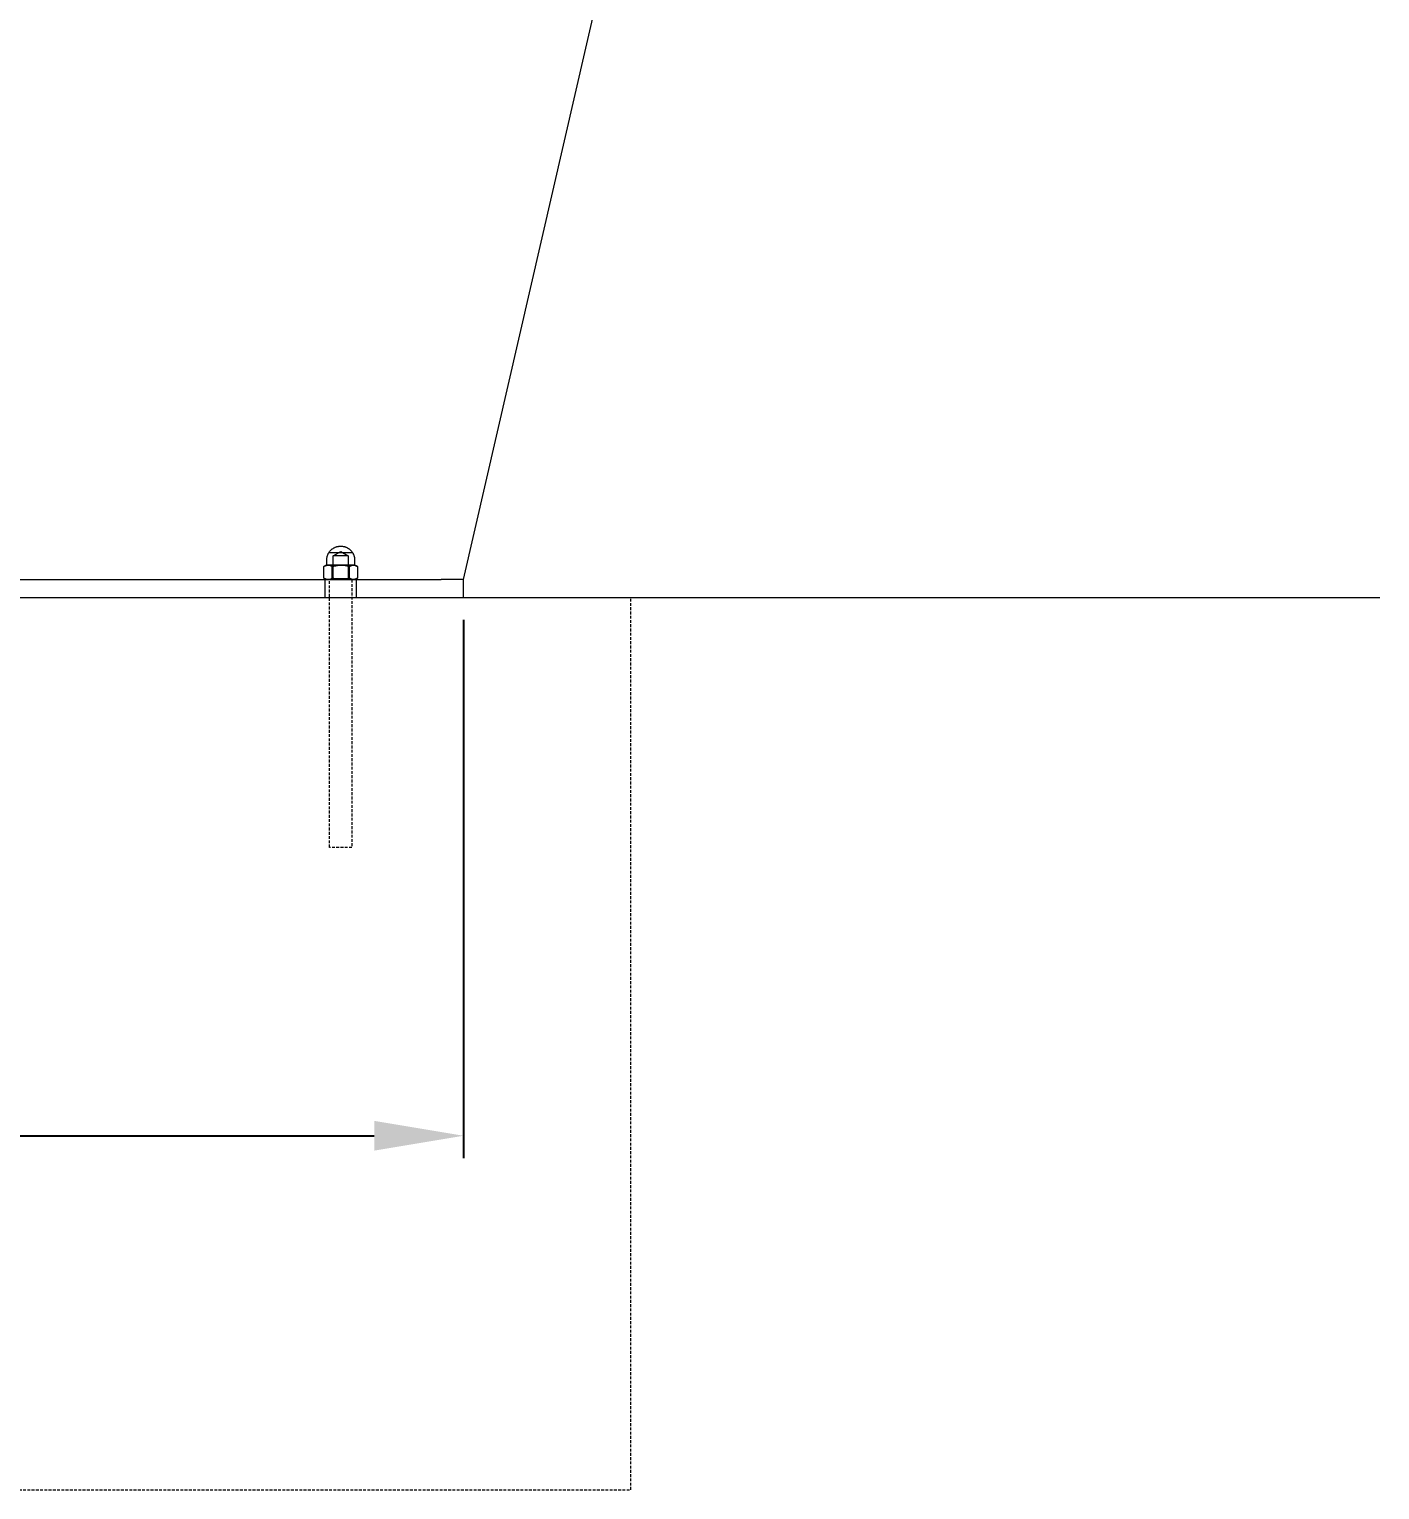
# Model space of a CAD drawing. Header units: millimetres. Extents: x -507 to 4570, y -12 to 3479.
# Drawn here: x 3965 to 4570, y 2170 to 2825 of the extents above; entities that cross this region are included whole.
import ezdxf

# ---------------------------------------------------------------- set-up
doc = ezdxf.new("R2010")
doc.units = ezdxf.units.MM
doc.linetypes.add('HIDDEN', pattern=[1.905, 1.27, -0.635])
for name, color, linetype, lineweight in [('ZANO_R', 7, 'Continuous', 0), ('ZANO_R_przerywana', 7, 'HIDDEN', 0), ('ZANO_W', 1, 'Continuous', 0)]:
    doc.layers.add(name, color=color, linetype=linetype, lineweight=lineweight)
doc.styles.add('Arial', font='arial.ttf')
doc.styles.get("Standard").update_dxf_attribs({"font": 'ARIALUNI.TTF'})
doc.dimstyles.new('pl i ang', dxfattribs={"dimtxt": 50, "dimasz": 50, "dimexe": 1.25, "dimexo": 0.625, "dimgap": 10, "dimtad": 1, "dimtoh": 1, "dimtxsty": 'Standard', "dimcen": 2.5, "dimclrd": 1, "dimclre": 1, "dimclrt": 1, "dimadec": 0, "dimazin": 0, "dimtfac": 1, "dimtmove": 0, "dimatfit": 3, "dimfxl": 1, "dimarcsym": 1})

# ---------------------------------------------------------------- blocks, each defined once
blk = doc.blocks.new('*D457')
at = {"layer": 'ZANO_W', "color": 1, "lineweight": -2}
for p, q in [((2735.29, 2559.82), (2735.29, 2318.52)), ((4159.29, 2559.82), (4159.29, 2318.52)), ((2775.29, 2328.52), (4119.29, 2328.52))]:
    blk.add_line(p, q, dxfattribs=at)
at = {"layer": 'ZANO_W', "color": 1}
for points in [[(2775.29, 2335.19), (2775.29, 2321.85), (2735.29, 2328.52)], [(4119.29, 2321.85), (4119.29, 2335.19), (4159.29, 2328.52)]]:
    blk.add_solid(points, dxfattribs=at)
at = {"layer": 'ZANO_W', "color": 1, "insert": (3447.29, 2358.6), "char_height": 40, "attachment_point": 5, "style": 'Arial'}
blk.add_mtext('1424', dxfattribs=at)

msp = doc.modelspace()

# ---------------------------------------------------------------- linework, layer by layer
at = {"layer": 'ZANO_R'}
for p, q in [((4159.29, 2577.82), (4342.29, 3372.93)), ((4102.81, 2592.65), (4103.02, 2592.69)), ((4103.02, 2592.69), (4103.23, 2592.73)), ((4103.23, 2592.73), (4103.44, 2592.77)), ((4103.44, 2592.77), (4103.65, 2592.79)), ((4103.65, 2592.79), (4103.86, 2592.81)), ((4103.86, 2592.81), (4104.07, 2592.82)), ((4104.07, 2592.82), (4104.29, 2592.82)), ((4104.29, 2592.82), (4104.5, 2592.82)), ((4104.5, 2592.82), (4104.71, 2592.81)), ((4104.71, 2592.81), (4104.93, 2592.79)), ((4104.93, 2592.79), (4105.14, 2592.77)), ((4105.14, 2592.77), (4105.35, 2592.73)), ((4105.35, 2592.73), (4105.56, 2592.69)), ((4105.56, 2592.69), (4105.77, 2592.65)), ((4098.04, 2586.79), (4098.05, 2587)), ((4098.04, 2586.57), (4098.04, 2586.79)), ((4098.04, 2584.44), (4098.04, 2586.57)), ((4098.05, 2587), (4098.07, 2587.21)), ((4098.07, 2587.21), (4098.1, 2587.43)), ((4098.1, 2587.43), (4098.13, 2587.64)), ((4098.13, 2587.64), (4098.17, 2587.85)), ((4098.17, 2587.85), (4098.21, 2588.05)), ((4098.21, 2588.05), (4098.27, 2588.26)), ((4098.27, 2588.26), (4098.33, 2588.47)), ((4098.33, 2588.47), (4098.4, 2588.67)), ((4098.4, 2588.67), (4098.47, 2588.87)), ((4098.47, 2588.87), (4098.55, 2589.06)), ((4098.55, 2589.06), (4098.64, 2589.26)), ((4098.64, 2589.26), (4098.74, 2589.45)), ((4098.74, 2589.45), (4098.84, 2589.64)), ((4098.84, 2589.64), (4098.95, 2589.82)), ((4098.95, 2589.82), (4099.06, 2590)), ((4099.06, 2590), (4099.18, 2590.18)), ((4099.18, 2590.18), (4099.31, 2590.35)), ((4099.29, 2590), (4099.29, 2590)), ((4099.29, 2590), (4099.29, 2590)), ((4099.29, 2590), (4099.29, 2590)), ((4099.29, 2590), (4099.29, 2590)), ((4099.29, 2590), (4099.29, 2590)), ((4099.29, 2590), (4099.29, 2590)), ((4099.29, 2590), (4099.29, 2590)), ((4099.29, 2590), (4099.31, 2590)), ((4099.31, 2590.35), (4099.44, 2590.52)), ((4099.31, 2590), (4099.39, 2590)), ((4099.39, 2590), (4109.29, 2590)), ((4099.44, 2590.52), (4099.58, 2590.68)), ((4099.58, 2590.68), (4099.72, 2590.84)), ((4099.72, 2590.84), (4099.87, 2590.99)), ((4099.87, 2590.99), (4100.02, 2591.14)), ((4100.02, 2591.14), (4100.18, 2591.29)), ((4100.18, 2591.29), (4100.34, 2591.42)), ((4100.34, 2591.42), (4100.51, 2591.55)), ((4100.51, 2591.55), (4100.68, 2591.68)), ((4100.68, 2591.68), (4100.86, 2591.8)), ((4100.86, 2591.8), (4101.04, 2591.91)), ((4100.89, 2588.42), (4104.29, 2590.47)), ((4101.41, 2588.42), (4100.89, 2588.42)), ((4100.89, 2578.27), (4100.89, 2588.42)), ((4101.04, 2591.91), (4101.22, 2592.02)), ((4101.22, 2592.02), (4101.41, 2592.12)), ((4101.41, 2592.12), (4101.6, 2592.22)), ((4107.69, 2588.42), (4101.41, 2588.42)), ((4101.6, 2592.22), (4101.8, 2592.31)), ((4101.8, 2592.31), (4101.99, 2592.39)), ((4101.99, 2592.39), (4102.19, 2592.46)), ((4102.19, 2592.46), (4102.4, 2592.53)), ((4102.4, 2592.53), (4102.6, 2592.59)), ((4102.6, 2592.59), (4102.81, 2592.65)), ((4104.29, 2590.47), (4107.69, 2588.42)), ((4105.77, 2592.65), (4105.97, 2592.59)), ((4105.97, 2592.59), (4106.18, 2592.53)), ((4106.18, 2592.53), (4106.38, 2592.46)), ((4106.38, 2592.46), (4106.58, 2592.39)), ((4106.58, 2592.39), (4106.78, 2592.31)), ((4106.78, 2592.31), (4106.97, 2592.22)), ((4106.97, 2592.22), (4107.16, 2592.12)), ((4107.16, 2592.12), (4107.35, 2592.02)), ((4107.35, 2592.02), (4107.53, 2591.91)), ((4107.53, 2591.91), (4107.72, 2591.8)), ((4107.69, 2588.42), (4107.69, 2588.42)), ((4107.69, 2588.42), (4107.69, 2588.42)), ((4107.69, 2588.42), (4107.69, 2578.27)), ((4107.72, 2591.8), (4107.89, 2591.68)), ((4107.89, 2591.68), (4108.06, 2591.55)), ((4108.06, 2591.55), (4108.23, 2591.42)), ((4108.23, 2591.42), (4108.39, 2591.29)), ((4108.39, 2591.29), (4108.55, 2591.14)), ((4108.55, 2591.14), (4108.71, 2590.99)), ((4108.71, 2590.99), (4108.86, 2590.84)), ((4108.86, 2590.84), (4109, 2590.68)), ((4109, 2590.68), (4109.14, 2590.52)), ((4109.14, 2590.52), (4109.27, 2590.35)), ((4109.27, 2590.35), (4109.39, 2590.18)), ((4109.39, 2590.18), (4109.51, 2590)), ((4109.51, 2590), (4109.63, 2589.82)), ((4109.63, 2589.82), (4109.74, 2589.64)), ((4109.74, 2589.64), (4109.84, 2589.45)), ((4109.84, 2589.45), (4109.93, 2589.26)), ((4109.93, 2589.26), (4110.02, 2589.06)), ((4110.02, 2589.06), (4110.1, 2588.87)), ((4110.1, 2588.87), (4110.18, 2588.67)), ((4110.18, 2588.67), (4110.24, 2588.47)), ((4110.24, 2588.47), (4110.31, 2588.26)), ((4110.31, 2588.26), (4110.36, 2588.05)), ((4110.36, 2588.05), (4110.41, 2587.85)), ((4110.41, 2587.85), (4110.45, 2587.64)), ((4110.45, 2587.64), (4110.48, 2587.43)), ((4110.48, 2587.43), (4110.5, 2587.21)), ((4110.5, 2587.21), (4110.52, 2587)), ((4110.52, 2587), (4110.53, 2586.79)), ((4110.53, 2586.79), (4110.54, 2586.57)), ((4110.54, 2586.57), (4110.54, 2584.44)), ((4096.95, 2583.84), (4096.79, 2583.74)), ((4096.79, 2583.74), (4096.91, 2583.81)), ((4096.79, 2578.41), (4096.79, 2583.74)), ((4096.91, 2583.81), (4097.03, 2583.88)), ((4096.95, 2583.84), (4097.79, 2584.32)), ((4097.09, 2583.92), (4097, 2583.87)), ((4097.03, 2583.88), (4097.16, 2583.94)), ((4097.18, 2583.97), (4097.09, 2583.92)), ((4097.16, 2583.94), (4097.29, 2584)), ((4097.28, 2584.02), (4097.18, 2583.97)), ((4097.37, 2584.06), (4097.28, 2584.02)), ((4097.29, 2584), (4097.42, 2584.05)), ((4097.47, 2584.1), (4097.37, 2584.06)), ((4097.42, 2584.05), (4097.55, 2584.1)), ((4097.57, 2584.14), (4097.47, 2584.1)), ((4097.55, 2584.1), (4097.69, 2584.14)), ((4097.67, 2584.18), (4097.57, 2584.14)), ((4097.77, 2584.21), (4097.67, 2584.18)), ((4097.69, 2584.14), (4097.82, 2584.18)), ((4097.87, 2584.23), (4097.77, 2584.21)), ((4098.71, 2584.32), (4097.79, 2584.32)), ((4097.82, 2584.18), (4097.96, 2584.21)), ((4097.97, 2584.26), (4097.87, 2584.23)), ((4097.93, 2584.33), (4097.95, 2584.33)), ((4097.93, 2584.33), (4097.93, 2584.33)), ((4097.93, 2584.33), (4097.94, 2584.33)), ((4097.94, 2584.33), (4097.94, 2584.33)), ((4097.94, 2584.33), (4097.95, 2584.33)), ((4097.95, 2584.33), (4097.95, 2584.33)), ((4097.95, 2584.33), (4097.95, 2584.33)), ((4097.95, 2584.33), (4097.96, 2584.33)), ((4097.96, 2584.33), (4097.96, 2584.34)), ((4097.96, 2584.34), (4097.97, 2584.34)), ((4097.96, 2584.33), (4097.96, 2584.33)), ((4097.96, 2584.21), (4098.09, 2584.24)), ((4097.97, 2584.34), (4097.97, 2584.34)), ((4097.97, 2584.34), (4097.98, 2584.34)), ((4098.07, 2584.28), (4097.97, 2584.26)), ((4097.98, 2584.34), (4097.99, 2584.35)), ((4097.98, 2584.34), (4097.98, 2584.34)), ((4097.98, 2584.34), (4097.98, 2584.34)), ((4097.99, 2584.35), (4097.99, 2584.35)), ((4097.99, 2584.35), (4097.99, 2584.35)), ((4097.99, 2584.35), (4098, 2584.35)), ((4098, 2584.36), (4098.01, 2584.37)), ((4098, 2584.35), (4098, 2584.36)), ((4098, 2584.36), (4098, 2584.36)), ((4098, 2584.36), (4098, 2584.36)), ((4098.01, 2584.37), (4098.02, 2584.38)), ((4098.01, 2584.37), (4098.01, 2584.37)), ((4098.01, 2584.37), (4098.01, 2584.37)), ((4098.02, 2584.38), (4098.02, 2584.39)), ((4098.02, 2584.39), (4098.02, 2584.39)), ((4098.02, 2584.39), (4098.03, 2584.39)), ((4098.02, 2584.38), (4098.02, 2584.38)), ((4098.02, 2584.38), (4098.02, 2584.38)), ((4098.03, 2584.41), (4098.03, 2584.42)), ((4098.03, 2584.42), (4098.03, 2584.42)), ((4098.03, 2584.42), (4098.04, 2584.42)), ((4098.03, 2584.4), (4098.03, 2584.41)), ((4098.03, 2584.41), (4098.03, 2584.41)), ((4098.03, 2584.39), (4098.03, 2584.4)), ((4098.03, 2584.4), (4098.03, 2584.4)), ((4098.03, 2584.4), (4098.03, 2584.4)), ((4098.04, 2584.43), (4098.04, 2584.44)), ((4098.04, 2584.44), (4098.04, 2584.44)), ((4098.04, 2584.44), (4098.04, 2584.44)), ((4098.04, 2584.42), (4098.04, 2584.43)), ((4098.04, 2584.43), (4098.04, 2584.43)), ((4098.18, 2584.29), (4098.07, 2584.28)), ((4098.09, 2584.24), (4098.23, 2584.27)), ((4098.28, 2584.31), (4098.18, 2584.29)), ((4098.23, 2584.27), (4098.37, 2584.29)), ((4098.38, 2584.32), (4098.28, 2584.31)), ((4098.37, 2584.29), (4098.51, 2584.31)), ((4098.49, 2584.32), (4098.38, 2584.32)), ((4098.51, 2584.31), (4098.65, 2584.32)), ((4098.64, 2584.32), (4098.58, 2584.32)), ((4098.65, 2584.32), (4098.79, 2584.32)), ((4098.78, 2584.31), (4098.66, 2584.32)), ((4098.66, 2584.32), (4098.73, 2584.32)), ((4098.89, 2584.29), (4098.78, 2584.31)), ((4098.79, 2584.32), (4098.93, 2584.32)), ((4098.85, 2584.32), (4098.92, 2584.32)), ((4104.44, 2584.32), (4098.87, 2584.32)), ((4099.01, 2584.27), (4098.89, 2584.29)), ((4098.93, 2584.32), (4099.07, 2584.31)), ((4099.12, 2584.25), (4099.01, 2584.27)), ((4099.07, 2584.31), (4099.21, 2584.29)), ((4099.23, 2584.22), (4099.12, 2584.25)), ((4099.21, 2584.29), (4099.35, 2584.27)), ((4099.34, 2584.19), (4099.23, 2584.22)), ((4099.45, 2584.15), (4099.34, 2584.19)), ((4099.35, 2584.27), (4099.49, 2584.24)), ((4099.56, 2584.12), (4099.45, 2584.15)), ((4099.49, 2584.24), (4099.63, 2584.21)), ((4099.67, 2584.07), (4099.56, 2584.12)), ((4099.63, 2584.21), (4099.76, 2584.18)), ((4099.78, 2584.03), (4099.67, 2584.07)), ((4099.76, 2584.18), (4099.9, 2584.14)), ((4099.88, 2583.98), (4099.78, 2584.03)), ((4099.98, 2583.92), (4099.88, 2583.98)), ((4099.9, 2584.14), (4100.03, 2584.1)), ((4100.08, 2583.87), (4099.98, 2583.92)), ((4100.03, 2584.1), (4100.16, 2584.05)), ((4100.18, 2583.81), (4100.08, 2583.87)), ((4100.16, 2584.05), (4100.29, 2584)), ((4100.28, 2583.74), (4100.18, 2583.81)), ((4100.72, 2583.87), (4100.28, 2583.74)), ((4100.28, 2583.74), (4100.28, 2578.41)), ((4100.29, 2584), (4100.42, 2583.94)), ((4100.42, 2583.94), (4100.55, 2583.88)), ((4100.55, 2583.88), (4100.67, 2583.81)), ((4100.67, 2583.81), (4100.8, 2583.74)), ((4101.16, 2583.98), (4100.72, 2583.87)), ((4100.8, 2583.74), (4101.2, 2583.86)), ((4100.8, 2578.41), (4100.8, 2583.74)), ((4101.6, 2584.07), (4101.16, 2583.98)), ((4101.2, 2583.86), (4101.61, 2583.97)), ((4102.05, 2584.15), (4101.6, 2584.07)), ((4101.61, 2583.97), (4102.03, 2584.06)), ((4102.03, 2584.06), (4102.44, 2584.13)), ((4102.5, 2584.22), (4102.05, 2584.15)), ((4102.44, 2584.13), (4102.86, 2584.2)), ((4102.95, 2584.27), (4102.5, 2584.22)), ((4102.86, 2584.2), (4103.28, 2584.25)), ((4103.41, 2584.3), (4102.95, 2584.27)), ((4103.28, 2584.25), (4103.7, 2584.29)), ((4103.86, 2584.32), (4103.41, 2584.3)), ((4103.7, 2584.29), (4104.12, 2584.31)), ((4104.12, 2584.31), (4104.55, 2584.32)), ((4104.27, 2584.32), (4104.19, 2584.32)), ((4104.75, 2584.3), (4104.31, 2584.32)), ((4104.55, 2584.32), (4104.97, 2584.31)), ((4104.68, 2584.32), (4104.79, 2584.32)), ((4109.99, 2584.32), (4104.71, 2584.32)), ((4105.19, 2584.26), (4104.75, 2584.3)), ((4104.97, 2584.31), (4105.39, 2584.29)), ((4105.63, 2584.21), (4105.19, 2584.26)), ((4105.39, 2584.29), (4105.81, 2584.25)), ((4106.06, 2584.15), (4105.63, 2584.21)), ((4105.81, 2584.25), (4106.23, 2584.2)), ((4106.49, 2584.07), (4106.06, 2584.15)), ((4106.23, 2584.2), (4106.65, 2584.13)), ((4106.93, 2583.97), (4106.49, 2584.07)), ((4106.65, 2584.13), (4107.07, 2584.06)), ((4107.35, 2583.87), (4106.93, 2583.97)), ((4107.07, 2584.06), (4107.48, 2583.97)), ((4107.78, 2583.74), (4107.35, 2583.87)), ((4107.48, 2583.97), (4107.89, 2583.86)), ((4107.9, 2583.82), (4107.78, 2583.74)), ((4107.78, 2578.41), (4107.78, 2583.74)), ((4107.89, 2583.86), (4108.3, 2583.74)), ((4108.03, 2583.88), (4107.9, 2583.82)), ((4108.16, 2583.94), (4108.03, 2583.88)), ((4108.3, 2584), (4108.16, 2583.94)), ((4108.43, 2584.06), (4108.3, 2584)), ((4108.3, 2583.74), (4108.39, 2583.8)), ((4108.3, 2578.41), (4108.3, 2583.74)), ((4108.39, 2583.8), (4108.48, 2583.86)), ((4108.57, 2584.1), (4108.43, 2584.06)), ((4108.48, 2583.86), (4108.58, 2583.92)), ((4108.7, 2584.15), (4108.57, 2584.1)), ((4108.58, 2583.92), (4108.67, 2583.97)), ((4108.67, 2583.97), (4108.77, 2584.02)), ((4108.84, 2584.19), (4108.7, 2584.15)), ((4108.77, 2584.02), (4108.87, 2584.06)), ((4108.98, 2584.22), (4108.84, 2584.19)), ((4108.87, 2584.06), (4108.97, 2584.1)), ((4108.97, 2584.1), (4109.08, 2584.14)), ((4109.13, 2584.25), (4108.98, 2584.22)), ((4109.08, 2584.14), (4109.18, 2584.17)), ((4109.27, 2584.28), (4109.13, 2584.25)), ((4109.18, 2584.17), (4109.29, 2584.21)), ((4109.41, 2584.3), (4109.27, 2584.28)), ((4109.29, 2584.21), (4109.39, 2584.23)), ((4109.39, 2584.23), (4109.5, 2584.26)), ((4109.56, 2584.31), (4109.41, 2584.3)), ((4109.5, 2584.26), (4109.61, 2584.28)), ((4109.7, 2584.32), (4109.56, 2584.31)), ((4109.61, 2584.28), (4109.71, 2584.3)), ((4109.71, 2584.3), (4109.82, 2584.31)), ((4109.82, 2584.31), (4109.93, 2584.32)), ((4109.91, 2584.32), (4109.86, 2584.32)), ((4110.08, 2584.31), (4109.93, 2584.32)), ((4109.93, 2584.32), (4110.04, 2584.32)), ((4110.04, 2584.32), (4110.15, 2584.32)), ((4110.23, 2584.29), (4110.08, 2584.31)), ((4110.61, 2584.32), (4110.09, 2584.32)), ((4110.15, 2584.32), (4110.26, 2584.31)), ((4110.38, 2584.26), (4110.23, 2584.29)), ((4110.26, 2584.31), (4110.37, 2584.3)), ((4110.37, 2584.3), (4110.48, 2584.28)), ((4110.53, 2584.23), (4110.38, 2584.26)), ((4110.48, 2584.28), (4110.59, 2584.26)), ((4110.67, 2584.2), (4110.53, 2584.23)), ((4110.54, 2584.44), (4110.54, 2584.44)), ((4110.54, 2584.44), (4110.54, 2584.44)), ((4110.54, 2584.44), (4110.54, 2584.43)), ((4110.54, 2584.43), (4110.54, 2584.43)), ((4110.54, 2584.43), (4110.54, 2584.42)), ((4110.54, 2584.42), (4110.54, 2584.42)), ((4110.54, 2584.42), (4110.54, 2584.42)), ((4110.54, 2584.42), (4110.54, 2584.41)), ((4110.54, 2584.41), (4110.54, 2584.41)), ((4110.54, 2584.41), (4110.54, 2584.41)), ((4110.54, 2584.41), (4110.55, 2584.4)), ((4110.55, 2584.4), (4110.55, 2584.4)), ((4110.55, 2584.4), (4110.55, 2584.39)), ((4110.55, 2584.39), (4110.55, 2584.39)), ((4110.55, 2584.39), (4110.55, 2584.39)), ((4110.55, 2584.39), (4110.55, 2584.38)), ((4110.55, 2584.38), (4110.56, 2584.38)), ((4110.56, 2584.38), (4110.56, 2584.38)), ((4110.56, 2584.38), (4110.56, 2584.37)), ((4110.56, 2584.37), (4110.56, 2584.37)), ((4110.56, 2584.37), (4110.57, 2584.37)), ((4110.57, 2584.37), (4110.57, 2584.36)), ((4110.57, 2584.36), (4110.57, 2584.36)), ((4110.57, 2584.36), (4110.57, 2584.36)), ((4110.57, 2584.36), (4110.58, 2584.36)), ((4110.58, 2584.36), (4110.58, 2584.35)), ((4110.58, 2584.35), (4110.58, 2584.35)), ((4110.58, 2584.35), (4110.59, 2584.35)), ((4110.59, 2584.35), (4110.59, 2584.35)), ((4110.59, 2584.35), (4110.59, 2584.34)), ((4110.59, 2584.34), (4110.6, 2584.34)), ((4110.59, 2584.26), (4110.69, 2584.23)), ((4110.6, 2584.34), (4110.6, 2584.34)), ((4110.6, 2584.34), (4110.6, 2584.34)), ((4110.6, 2584.34), (4110.61, 2584.34)), ((4110.61, 2584.34), (4110.61, 2584.33)), ((4110.61, 2584.33), (4110.62, 2584.33)), ((4110.74, 2584.32), (4110.61, 2584.32)), ((4110.62, 2584.33), (4110.62, 2584.33)), ((4110.62, 2584.33), (4110.62, 2584.33)), ((4110.62, 2584.33), (4110.63, 2584.33)), ((4110.63, 2584.33), (4110.63, 2584.33)), ((4110.63, 2584.33), (4110.64, 2584.33)), ((4110.64, 2584.33), (4110.64, 2584.33)), ((4110.64, 2584.33), (4110.64, 2584.33)), ((4110.82, 2584.16), (4110.67, 2584.2)), ((4110.69, 2584.23), (4110.8, 2584.21)), ((4110.78, 2584.32), (4110.74, 2584.32)), ((4110.79, 2584.32), (4110.78, 2584.32)), ((4110.79, 2584.32), (4110.79, 2584.32)), ((4110.79, 2584.32), (4110.79, 2584.32)), ((4110.79, 2584.32), (4110.79, 2584.32)), ((4110.79, 2584.32), (4110.79, 2584.32)), ((4110.79, 2584.32), (4110.79, 2584.32)), ((4110.79, 2584.32), (4111.57, 2583.87)), ((4110.8, 2584.21), (4110.9, 2584.17)), ((4110.96, 2584.12), (4110.82, 2584.16)), ((4110.9, 2584.17), (4111.01, 2584.14)), ((4111.11, 2584.07), (4110.96, 2584.12)), ((4111.01, 2584.14), (4111.11, 2584.1)), ((4111.11, 2584.1), (4111.21, 2584.06)), ((4111.25, 2584.01), (4111.11, 2584.07)), ((4111.21, 2584.06), (4111.31, 2584.02)), ((4111.38, 2583.95), (4111.25, 2584.01)), ((4111.31, 2584.02), (4111.41, 2583.97)), ((4111.52, 2583.89), (4111.38, 2583.95)), ((4111.41, 2583.97), (4111.51, 2583.92)), ((4111.51, 2583.92), (4111.6, 2583.86)), ((4111.66, 2583.82), (4111.52, 2583.89)), ((4111.6, 2583.86), (4111.7, 2583.8)), ((4111.79, 2583.74), (4111.66, 2583.82)), ((4111.7, 2583.8), (4111.79, 2583.74)), ((4111.79, 2583.74), (4111.79, 2578.41)), ((3719.29, 2577.82), (4149.29, 2577.82)), ((4096.91, 2578.34), (4096.79, 2578.41)), ((4096.79, 2578.41), (4096.95, 2578.31)), ((4097.04, 2578.27), (4096.91, 2578.34)), ((4097.79, 2577.82), (4096.95, 2578.31)), ((4097, 2578.28), (4097.1, 2578.22)), ((4097.17, 2578.21), (4097.04, 2578.27)), ((4097.1, 2578.22), (4097.19, 2578.17)), ((4097.3, 2578.15), (4097.17, 2578.21)), ((4097.19, 2578.17), (4097.29, 2578.12)), ((4097.29, 2578.12), (4097.39, 2578.08)), ((4097.29, 2569.82), (4097.29, 2577.82)), ((4097.43, 2578.1), (4097.3, 2578.15)), ((4097.39, 2578.08), (4097.49, 2578.04)), ((4097.57, 2578.05), (4097.43, 2578.1)), ((4097.49, 2578.04), (4097.59, 2578)), ((4097.7, 2578), (4097.57, 2578.05)), ((4097.59, 2578), (4097.69, 2577.97)), ((4097.69, 2577.97), (4097.8, 2577.94)), ((4097.84, 2577.97), (4097.7, 2578)), ((4097.8, 2577.94), (4097.9, 2577.91)), ((4097.98, 2577.93), (4097.84, 2577.97)), ((4097.9, 2577.91), (4098.01, 2577.88)), ((4098.12, 2577.9), (4097.98, 2577.93)), ((4098.01, 2577.88), (4098.12, 2577.86)), ((4098.26, 2577.87), (4098.12, 2577.9)), ((4098.12, 2577.86), (4098.22, 2577.85)), ((4098.22, 2577.85), (4098.33, 2577.84)), ((4098.4, 2577.85), (4098.26, 2577.87)), ((4098.33, 2577.84), (4098.44, 2577.83)), ((4098.54, 2577.84), (4098.4, 2577.85)), ((4098.42, 2577.83), (4098.49, 2577.83)), ((4098.53, 2577.82), (4098.64, 2577.83)), ((4098.69, 2577.83), (4098.54, 2577.84)), ((4098.58, 2577.83), (4098.64, 2577.83)), ((4098.66, 2577.83), (4098.78, 2577.84)), ((4098.73, 2577.83), (4098.66, 2577.83)), ((4098.78, 2577.84), (4098.89, 2577.86)), ((4098.92, 2577.83), (4098.79, 2577.82)), ((4098.99, 2577.83), (4098.85, 2577.83)), ((4098.92, 2577.83), (4098.85, 2577.83)), ((4098.89, 2577.86), (4099.01, 2577.88)), ((4099.14, 2577.85), (4098.99, 2577.83)), ((4099.01, 2577.88), (4099.12, 2577.9)), ((4099.12, 2577.9), (4099.23, 2577.93)), ((4099.28, 2577.87), (4099.14, 2577.85)), ((4099.23, 2577.93), (4099.34, 2577.96)), ((4099.43, 2577.89), (4099.28, 2577.87)), ((4099.39, 2577.75), (4099.29, 2577.75)), ((4099.34, 2577.96), (4099.45, 2578)), ((4109.29, 2577.75), (4099.39, 2577.75)), ((4099.57, 2577.92), (4099.43, 2577.89)), ((4099.45, 2578), (4099.56, 2578.03)), ((4099.56, 2578.03), (4099.67, 2578.08)), ((4099.71, 2577.96), (4099.57, 2577.92)), ((4099.67, 2578.08), (4099.78, 2578.12)), ((4099.86, 2578), (4099.71, 2577.96)), ((4099.78, 2578.12), (4099.88, 2578.17)), ((4100, 2578.04), (4099.86, 2578)), ((4099.88, 2578.17), (4099.98, 2578.23)), ((4099.98, 2578.23), (4100.08, 2578.28)), ((4100.13, 2578.09), (4100, 2578.04)), ((4100.08, 2578.28), (4100.18, 2578.34)), ((4100.27, 2578.14), (4100.13, 2578.09)), ((4100.18, 2578.34), (4100.28, 2578.41)), ((4100.41, 2578.2), (4100.27, 2578.14)), ((4100.28, 2578.41), (4100.7, 2578.29)), ((4100.29, 2577.85), (4100.89, 2578.27)), ((4100.29, 2577.85), (4100.29, 2577.85)), ((4100.29, 2577.85), (4100.29, 2577.85)), ((4100.29, 2577.85), (4100.29, 2577.85)), ((4100.29, 2577.85), (4100.29, 2577.85)), ((4100.29, 2577.85), (4100.29, 2577.85)), ((4100.29, 2577.85), (4100.29, 2577.85)), ((4100.29, 2577.85), (4100.32, 2577.85)), ((4100.29, 2577.82), (4100.29, 2577.85)), ((4100.29, 2577.85), (4100.29, 2577.85)), ((4100.32, 2577.85), (4100.45, 2577.85)), ((4100.54, 2578.27), (4100.41, 2578.2)), ((4100.45, 2577.85), (4100.91, 2577.85)), ((4100.67, 2578.33), (4100.54, 2578.27)), ((4100.8, 2578.41), (4100.67, 2578.33)), ((4100.7, 2578.29), (4101.12, 2578.18)), ((4101.24, 2578.28), (4100.8, 2578.41)), ((4100.89, 2578.27), (4100.89, 2578.27)), ((4100.89, 2578.27), (4100.89, 2578.27)), ((4100.89, 2578.27), (4100.89, 2578.27)), ((4100.89, 2578.27), (4100.89, 2578.27)), ((4100.89, 2578.27), (4100.89, 2578.27)), ((4100.89, 2578.27), (4100.89, 2578.27)), ((4100.89, 2578.27), (4100.92, 2578.27)), ((4100.91, 2577.85), (4108.29, 2577.85)), ((4100.92, 2578.27), (4101.02, 2578.27)), ((4101.02, 2578.27), (4101.41, 2578.27)), ((4101.12, 2578.18), (4101.54, 2578.09)), ((4101.69, 2578.17), (4101.24, 2578.28)), ((4101.41, 2578.27), (4107.69, 2578.27)), ((4101.54, 2578.09), (4101.97, 2578.01)), ((4102.14, 2578.07), (4101.69, 2578.17)), ((4101.97, 2578.01), (4102.39, 2577.94)), ((4102.59, 2577.99), (4102.14, 2578.07)), ((4102.39, 2577.94), (4102.83, 2577.89)), ((4103.05, 2577.93), (4102.59, 2577.99)), ((4102.83, 2577.89), (4103.26, 2577.85)), ((4103.51, 2577.88), (4103.05, 2577.93)), ((4103.08, 2577.87), (4103.28, 2577.85)), ((4103.28, 2577.85), (4103.56, 2577.83)), ((4103.97, 2577.84), (4103.51, 2577.88)), ((4103.56, 2577.83), (4103.84, 2577.83)), ((4103.79, 2577.83), (4103.92, 2577.83)), ((4104.43, 2577.83), (4103.97, 2577.84)), ((4104.12, 2577.83), (4104.27, 2577.83)), ((4104.14, 2577.83), (4104.27, 2577.83)), ((4104.31, 2577.83), (4104.53, 2577.84)), ((4104.53, 2577.84), (4104.76, 2577.85)), ((4105.18, 2577.85), (4104.73, 2577.83)), ((4104.74, 2577.85), (4104.78, 2577.85)), ((4104.78, 2577.85), (4105.21, 2577.89)), ((4105.64, 2577.88), (4105.18, 2577.85)), ((4105.21, 2577.89), (4105.65, 2577.94)), ((4106.09, 2577.93), (4105.64, 2577.88)), ((4105.65, 2577.94), (4106.08, 2578.01)), ((4106.08, 2578.01), (4106.51, 2578.09)), ((4106.53, 2578), (4106.09, 2577.93)), ((4106.51, 2578.09), (4106.93, 2578.18)), ((4106.98, 2578.08), (4106.53, 2578)), ((4106.93, 2578.18), (4107.36, 2578.29)), ((4107.42, 2578.17), (4106.98, 2578.08)), ((4107.36, 2578.29), (4107.78, 2578.41)), ((4107.86, 2578.28), (4107.42, 2578.17)), ((4107.69, 2578.27), (4108.29, 2577.85)), ((4107.91, 2578.33), (4107.78, 2578.41)), ((4108.3, 2578.41), (4107.86, 2578.28)), ((4108.04, 2578.27), (4107.91, 2578.33)), ((4108.17, 2578.2), (4108.04, 2578.27)), ((4108.3, 2578.14), (4108.17, 2578.2)), ((4108.29, 2577.85), (4108.29, 2577.82)), ((4108.39, 2578.34), (4108.3, 2578.41)), ((4108.44, 2578.09), (4108.3, 2578.14)), ((4108.49, 2578.28), (4108.39, 2578.34)), ((4108.58, 2578.04), (4108.44, 2578.09)), ((4108.59, 2578.23), (4108.49, 2578.28)), ((4108.72, 2578), (4108.58, 2578.04)), ((4108.69, 2578.18), (4108.59, 2578.23)), ((4108.79, 2578.13), (4108.69, 2578.18)), ((4108.86, 2577.96), (4108.72, 2578)), ((4108.89, 2578.08), (4108.79, 2578.13)), ((4109, 2577.92), (4108.86, 2577.96)), ((4109, 2578.04), (4108.89, 2578.08)), ((4109.1, 2578), (4109, 2578.04)), ((4109.15, 2577.89), (4109, 2577.92)), ((4109.21, 2577.97), (4109.1, 2578)), ((4109.29, 2577.87), (4109.15, 2577.89)), ((4109.32, 2577.93), (4109.21, 2577.97)), ((4109.44, 2577.85), (4109.29, 2577.87)), ((4109.29, 2577.75), (4109.29, 2577.75)), ((4109.29, 2577.75), (4109.29, 2577.75)), ((4109.43, 2577.91), (4109.32, 2577.93)), ((4109.54, 2577.88), (4109.43, 2577.91)), ((4109.58, 2577.83), (4109.44, 2577.85)), ((4109.65, 2577.86), (4109.54, 2577.88)), ((4109.73, 2577.83), (4109.58, 2577.83)), ((4109.76, 2577.85), (4109.65, 2577.86)), ((4109.72, 2577.83), (4109.65, 2577.83)), ((4109.88, 2577.83), (4109.76, 2577.85)), ((4109.91, 2577.83), (4109.84, 2577.83)), ((4109.99, 2577.83), (4109.88, 2577.83)), ((4109.91, 2577.83), (4109.89, 2577.83)), ((4110.08, 2577.84), (4109.93, 2577.83)), ((4110.04, 2577.82), (4109.93, 2577.83)), ((4110.23, 2577.86), (4110.08, 2577.84)), ((4110.15, 2577.83), (4110.09, 2577.83)), ((4110.25, 2577.84), (4110.13, 2577.83)), ((4110.38, 2577.89), (4110.23, 2577.86)), ((4110.37, 2577.85), (4110.25, 2577.84)), ((4110.48, 2577.87), (4110.37, 2577.85)), ((4110.53, 2577.92), (4110.38, 2577.89)), ((4110.6, 2577.89), (4110.48, 2577.87)), ((4110.67, 2577.95), (4110.53, 2577.92)), ((4110.72, 2577.92), (4110.6, 2577.89)), ((4110.82, 2577.99), (4110.67, 2577.95)), ((4110.83, 2577.95), (4110.72, 2577.92)), ((4111.57, 2578.28), (4110.79, 2577.82)), ((4110.96, 2578.03), (4110.82, 2577.99)), ((4110.94, 2577.99), (4110.83, 2577.95)), ((4111.05, 2578.03), (4110.94, 2577.99)), ((4111.11, 2578.08), (4110.96, 2578.03)), ((4111.16, 2578.07), (4111.05, 2578.03)), ((4111.25, 2578.14), (4111.11, 2578.08)), ((4111.27, 2578.12), (4111.16, 2578.07)), ((4111.38, 2578.2), (4111.25, 2578.14)), ((4111.38, 2578.17), (4111.27, 2578.12)), ((4111.29, 2577.82), (4111.29, 2569.82)), ((4111.52, 2578.26), (4111.38, 2578.2)), ((4111.48, 2578.22), (4111.38, 2578.17)), ((4111.59, 2578.28), (4111.48, 2578.22)), ((4111.66, 2578.33), (4111.52, 2578.26)), ((4111.69, 2578.34), (4111.59, 2578.28)), ((4111.79, 2578.41), (4111.66, 2578.33)), ((4111.79, 2578.41), (4111.69, 2578.34)), ((4159.29, 2577.82), (4149.29, 2577.82)), ((4159.29, 2569.82), (4159.29, 2577.82)), ((3634.29, 2569.82), (4234.29, 2569.82))]:
    msp.add_line(p, q, dxfattribs=at)
msp.add_lwpolyline([(-456.48, 2569.82), (4569.96, 2569.82)], dxfattribs=at)
at = {"layer": 'ZANO_R_przerywana'}
for p, q in [((4099.29, 2457.75), (4099.29, 2577.75)), ((4109.29, 2577.75), (4109.29, 2457.75)), ((4234.29, 2169.82), (4234.29, 2569.82)), ((4099.39, 2457.75), (4099.29, 2457.75)), ((4109.29, 2457.75), (4099.39, 2457.75)), ((4109.29, 2457.75), (4109.29, 2457.75)), ((4109.29, 2457.75), (4109.29, 2457.75)), ((3634.29, 2169.82), (4234.29, 2169.82))]:
    msp.add_line(p, q, dxfattribs=at)

# ---------------------------------------------------------------- dimensions: what is measured, and where the dimension line sits
at = {"layer": 'ZANO_W'}
dim = msp.add_linear_dim(base=(4159.29, 2328.52), p1=(2735.29, 2569.82), p2=(4159.29, 2569.82), dimstyle='pl i ang', override={"dimtxt": 40, "dimasz": 40, "dimexe": 10, "dimexo": 10, "dimtoh": 0, "dimdec": 0, "dimtxsty": 'Arial', "dimtdec": 0, "dimtmove": 1}, dxfattribs=at)
dim.commit()
dim.dimension.update_dxf_attribs({"geometry": '*D457', "text_midpoint": (3447.29, 2358.6)})

doc.saveas('drawing.dxf')
